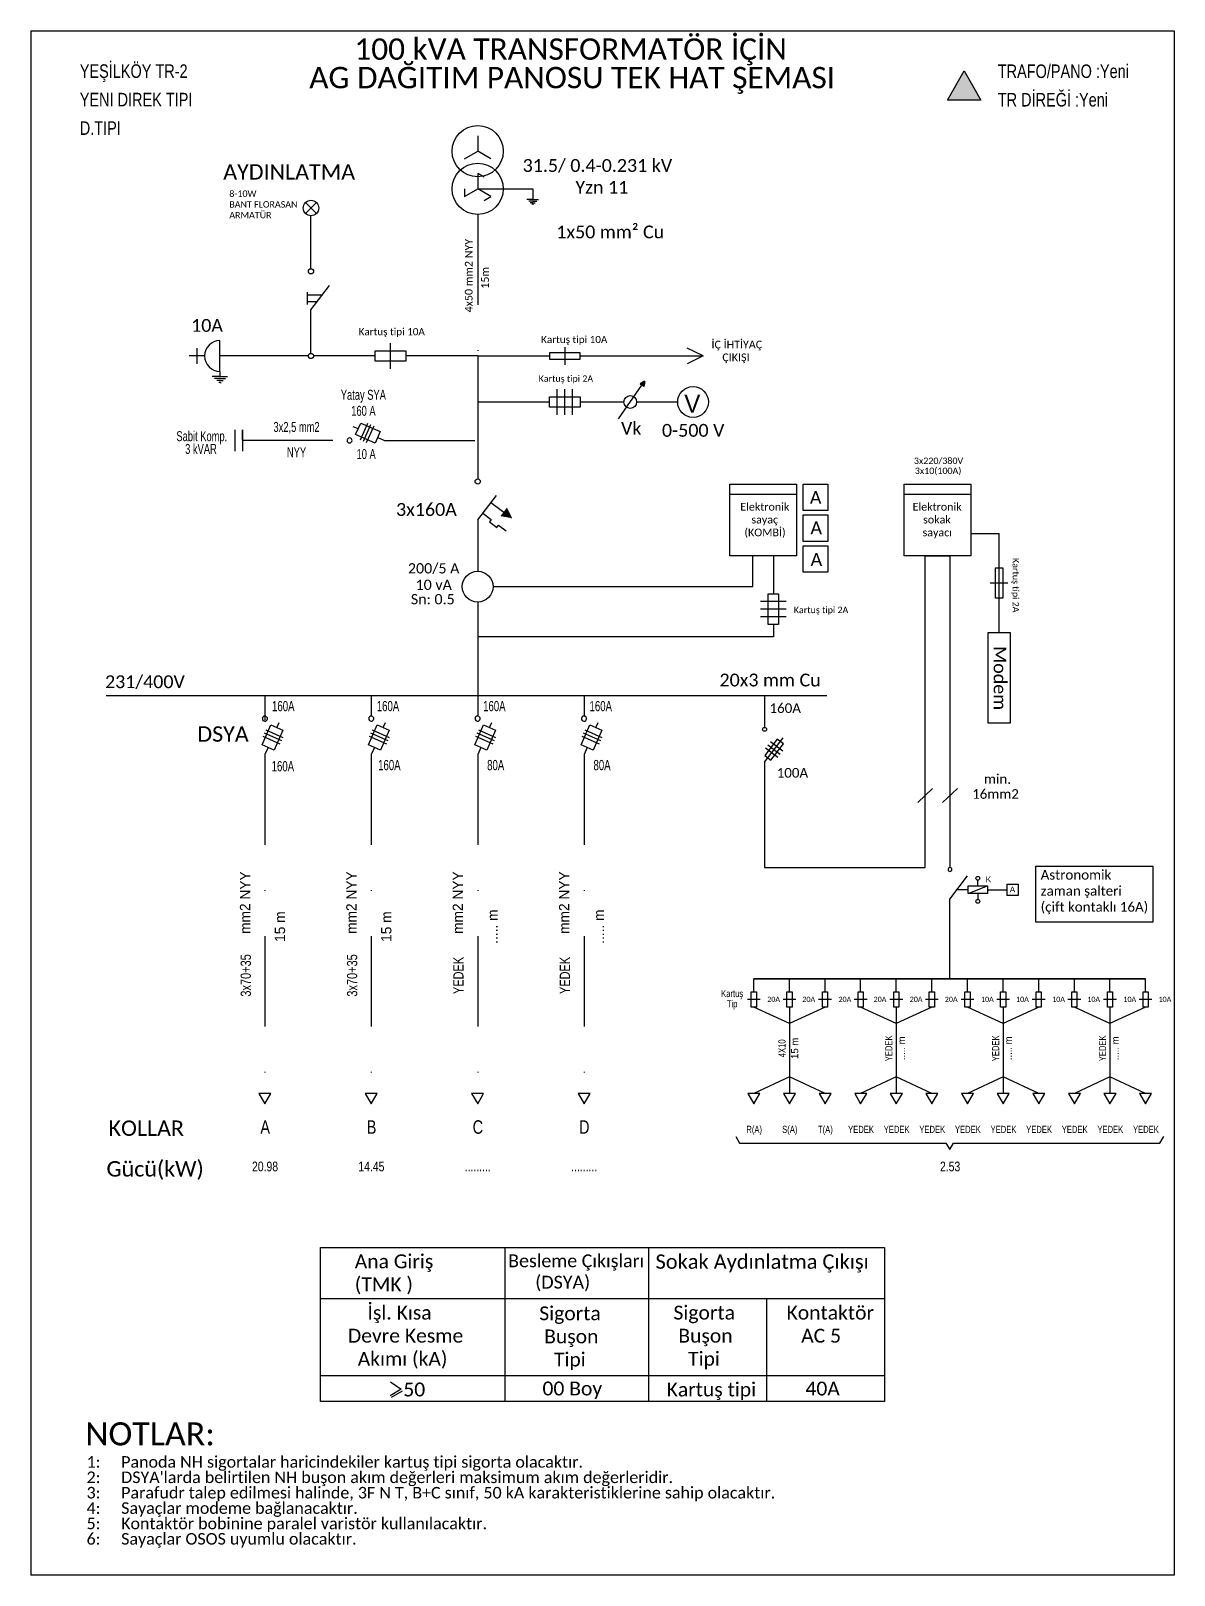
# Model space of a CAD drawing. Header units: millimetres. Extents: x -196 to -36, y 19 to 236.
import ezdxf
from ezdxf.enums import TextEntityAlignment as Align

# ---------------------------------------------------------------- set-up
doc = ezdxf.new("R2010")
doc.units = ezdxf.units.MM
doc.linetypes.add('DASHDOT', pattern=[25.4, 12.7, -6.35, 0, -6.35])
doc.styles.get("Standard").update_dxf_attribs({"font": 'T_ROMANS'})

msp = doc.modelspace()

# ---------------------------------------------------------------- hatches: boundary and pattern name
h = msp.add_hatch(color=5)
h.dxf.hatch_style = 1
h.paths.add_polyline_path([(-65.37, 230.09), (-67.72, 225.97), (-63.01, 225.97)])

# ---------------------------------------------------------------- linework, layer by layer
at = {"lineweight": 25}
for p, q in [((-196.4, 235.68), (-35.89, 235.68)), ((-196.4, 235.68), (-196.4, 18.9)), ((-35.89, 235.68), (-35.89, 18.9)), ((-133.67, 220.95), (-133.67, 218.79)), ((-135.54, 217.71), (-133.67, 218.79)), ((-131.8, 217.71), (-133.67, 218.79)), ((-133.67, 215.66), (-133.67, 213.5)), ((-132.74, 215.12), (-133.67, 215.66)), ((-135.54, 212.42), (-133.67, 213.5)), ((-135.54, 213.5), (-135.54, 212.42)), ((-131.8, 212.42), (-133.67, 213.5)), ((-133.67, 213.5), (-125.94, 213.5)), ((-125.94, 213.5), (-125.94, 211.99)), ((-156.31, 210.05), (-157.83, 211.58)), ((-157.07, 210.81), (-157.83, 210.05)), ((-157.07, 210.81), (-156.31, 211.58)), ((-132.74, 211.88), (-131.8, 212.42)), ((-125.94, 211.99), (-126.75, 211.99)), ((-125.94, 211.78), (-126.51, 211.78)), ((-125.94, 211.56), (-126.28, 211.56)), ((-125.94, 211.35), (-126.05, 211.35)), ((-125.94, 211.99), (-125.13, 211.99)), ((-125.94, 211.99), (-125.13, 211.99)), ((-125.94, 211.78), (-125.36, 211.78)), ((-125.94, 211.56), (-125.59, 211.56)), ((-125.94, 211.35), (-125.82, 211.35)), ((-157.07, 202.28), (-157.07, 209.73)), ((-157.07, 196.52), (-154.45, 199.95)), ((-157.63, 198.99), (-157.63, 197.25)), ((-155.5, 198.58), (-157.63, 198.58)), ((-156.22, 197.64), (-157.63, 197.64)), ((-157.07, 190.4), (-157.07, 196.52)), ((-173.09, 191.12), (-173.09, 188.96)), ((-169.85, 187.88), (-169.85, 192.2)), ((-145.91, 188.24), (-145.91, 191.84)), ((-172.01, 190.04), (-174.17, 190.04)), ((-157.43, 190.04), (-169.85, 190.04)), ((-148.07, 190.04), (-156.71, 190.04)), ((-148.07, 189.32), (-148.07, 190.76)), ((-148.07, 190.76), (-143.75, 190.76)), ((-143.75, 189.32), (-148.07, 189.32)), ((-145.91, 189.32), (-145.91, 190.76)), ((-143.75, 190.76), (-143.75, 189.32)), ((-133.67, 190.04), (-143.75, 190.04)), ((-133.67, 190.04), (-133.67, 183.58)), ((-169.85, 187.17), (-170.93, 187.17)), ((-169.85, 186.88), (-170.62, 186.88)), ((-169.85, 186.59), (-170.31, 186.59)), ((-169.85, 187.88), (-169.85, 187.17)), ((-169.85, 187.17), (-168.77, 187.17)), ((-169.85, 187.17), (-168.77, 187.17)), ((-169.85, 186.88), (-169.08, 186.88)), ((-169.85, 186.59), (-169.39, 186.59)), ((-110.24, 186.49), (-110.87, 186.13)), ((-110.19, 186.46), (-110.32, 185.75)), ((-169.85, 186.3), (-170, 186.3)), ((-169.85, 186.3), (-169.7, 186.3)), ((-123.59, 182.86), (-123.59, 184.3)), ((-123.59, 184.3), (-119.27, 184.3)), ((-122.51, 181.78), (-122.51, 185.38)), ((-121.43, 181.78), (-121.43, 185.38)), ((-121.43, 182.86), (-121.43, 184.3)), ((-120.35, 181.78), (-120.35, 185.38)), ((-119.27, 184.3), (-119.27, 182.86)), ((-113.91, 181.23), (-110.6, 185.94)), ((-110.87, 186.13), (-110.6, 185.94)), ((-110.32, 185.75), (-110.6, 185.94)), ((-133.67, 183.58), (-123.59, 183.58)), ((-119.27, 182.86), (-123.59, 182.86)), ((-119.27, 183.58), (-113.15, 183.58)), ((-111.35, 183.58), (-105.59, 183.58)), ((-98.27, 172.06), (-88.91, 172.06)), ((-98.27, 161.98), (-98.27, 172.06)), ((-88.91, 172.06), (-88.91, 161.98)), ((-73.79, 172.06), (-64.43, 172.06)), ((-73.79, 161.98), (-73.79, 172.06)), ((-64.43, 172.06), (-64.43, 161.98)), ((-133.67, 167.02), (-131.05, 170.46)), ((-131.8, 169.48), (-128.93, 167.3)), ((-98.27, 170.62), (-88.91, 170.62)), ((-73.79, 170.62), (-64.43, 170.62)), ((-132.94, 167.98), (-131.78, 167.09)), ((-131.78, 167.09), (-132.03, 166.76)), ((-130.37, 167.58), (-129.97, 168.09)), ((-128.93, 167.3), (-130.37, 167.58)), ((-129.58, 168.61), (-129.97, 168.09)), ((-128.93, 167.3), (-129.58, 168.61)), ((-132.03, 166.76), (-130.98, 165.96)), ((-130.98, 165.96), (-130.73, 166.29)), ((-130.73, 166.29), (-129.67, 165.48)), ((-88.91, 161.98), (-98.27, 161.98)), ((-95.03, 157.66), (-95.03, 161.98)), ((-92.15, 161.98), (-92.15, 156.66)), ((-64.43, 161.98), (-73.79, 161.98)), ((-92.87, 152.34), (-92.87, 156.66)), ((-92.87, 156.66), (-91.43, 156.66)), ((-91.43, 156.66), (-91.43, 152.34)), ((-90.35, 155.58), (-93.95, 155.58)), ((-90.35, 154.5), (-93.95, 154.5)), ((-91.43, 154.5), (-92.87, 154.5)), ((-90.35, 153.42), (-93.95, 153.42)), ((-91.43, 152.34), (-92.87, 152.34)), ((-92.15, 152.34), (-92.15, 150.59)), ((-92.15, 150.59), (-133.67, 150.59)), ((-163.54, 142.37), (-163.54, 139.49)), ((-163.54, 141.78), (-163.54, 138.9)), ((-148.6, 142.37), (-148.6, 139.49)), ((-133.67, 142.37), (-133.67, 139.49)), ((-118.74, 142.37), (-118.74, 139.49)), ((-93.39, 142.37), (-93.39, 137.9)), ((-163.84, 136.67), (-161.43, 135.59)), ((-163.64, 137.12), (-161.22, 136.04)), ((-163.43, 137.57), (-161.02, 136.49)), ((-161.86, 137.9), (-161.55, 138.6)), ((-148.9, 136.67), (-146.49, 135.59)), ((-148.7, 137.12), (-146.29, 136.04)), ((-148.5, 137.57), (-146.09, 136.49)), ((-146.93, 137.9), (-146.62, 138.6)), ((-133.97, 136.67), (-131.56, 135.59)), ((-133.77, 137.12), (-131.36, 136.04)), ((-133.57, 137.57), (-131.16, 136.49)), ((-132, 137.9), (-131.68, 138.6)), ((-119.04, 136.67), (-116.63, 135.59)), ((-118.84, 137.12), (-116.43, 136.04)), ((-118.63, 137.57), (-116.22, 136.49)), ((-117.06, 137.9), (-116.75, 138.6)), ((-163.1, 135.08), (-163.54, 134.11)), ((-148.17, 135.08), (-148.6, 134.11)), ((-133.24, 135.08), (-133.67, 134.11)), ((-118.3, 135.08), (-118.74, 134.11)), ((-93.39, 133.01), (-90.77, 136.44)), ((-91.6, 136.24), (-93.35, 133.95)), ((-91.54, 133.66), (-93.26, 134.97)), ((-91.19, 134.11), (-92.91, 135.42)), ((-90.84, 134.57), (-92.56, 135.88)), ((-92.49, 133.3), (-90.74, 135.59)), ((-90.74, 135.59), (-91.6, 136.24)), ((-93.35, 133.95), (-92.49, 133.3)), ((-67.4, 113.81), (-64.9, 117.07)), ((-64.8, 115.1), (-66.42, 115.1)), ((-64.8, 115.64), (-62.1, 115.64)), ((-64.8, 114.56), (-64.8, 115.64)), ((-64.8, 114.56), (-62.1, 115.64)), ((-63.45, 115.64), (-63.45, 116.45)), ((-62.1, 115.64), (-62.1, 114.56)), ((-62.1, 115.1), (-59.4, 115.1)), ((-59.4, 115.91), (-57.78, 115.91)), ((-59.4, 115.91), (-59.4, 114.29)), ((-57.78, 115.91), (-57.78, 114.29)), ((-67.4, 102.59, 0.31), (-67.4, 113.81)), ((-62.1, 114.56), (-64.8, 114.56)), ((-63.45, 114.56), (-63.45, 113.75)), ((-57.78, 114.29), (-59.4, 114.29)), ((-94.9, 100.79, 0.31), (-94.9, 102.59, 0.31)), ((-89.9, 102.59, 0.31), (-94.9, 102.59, 0.31)), ((-84.9, 102.59, 0.31), (-89.9, 102.59, 0.31)), ((-89.9, 100.79, 0.31), (-89.9, 102.59, 0.31)), ((-79.9, 102.59, 0.31), (-84.9, 102.59, 0.31)), ((-84.9, 100.79, 0.31), (-84.9, 102.59, 0.31)), ((-74.9, 102.59, 0.31), (-79.9, 102.59, 0.31)), ((-79.9, 100.79, 0.31), (-79.9, 102.59, 0.31)), ((-74.9, 100.79, 0.31), (-74.9, 102.59, 0.31)), ((-69.9, 102.59, 0.31), (-74.9, 102.59, 0.31)), ((-64.9, 102.59, 0.31), (-69.9, 102.59, 0.31)), ((-69.9, 100.79, 0.31), (-69.9, 102.59, 0.31)), ((-59.9, 102.59, 0.31), (-64.9, 102.59, 0.31)), ((-64.9, 100.79, 0.31), (-64.9, 102.59, 0.31)), ((-54.9, 102.59, 0.31), (-59.9, 102.59, 0.31)), ((-59.9, 100.79, 0.31), (-59.9, 102.59, 0.31)), ((-54.9, 100.79, 0.31), (-54.9, 102.59, 0.31)), ((-49.9, 102.59, 0.31), (-54.9, 102.59, 0.31)), ((-44.9, 102.59, 0.31), (-49.9, 102.59, 0.31)), ((-49.9, 100.79, 0.31), (-49.9, 102.59, 0.31)), ((-39.9, 102.59, 0.31), (-44.9, 102.59, 0.31)), ((-44.9, 100.79, 0.31), (-44.9, 102.59, 0.31)), ((-39.9, 100.79, 0.31), (-39.9, 102.59, 0.31)), ((-95.26, 98.63, 0.31), (-95.26, 100.79, 0.31)), ((-95.26, 100.79, 0.31), (-94.54, 100.79, 0.31)), ((-94.54, 100.79, 0.31), (-94.54, 98.63, 0.31)), ((-90.26, 98.63, 0.31), (-90.26, 100.79, 0.31)), ((-90.26, 100.79, 0.31), (-89.54, 100.79, 0.31)), ((-89.54, 100.79, 0.31), (-89.54, 98.63, 0.31)), ((-85.26, 98.63, 0.31), (-85.26, 100.79, 0.31)), ((-85.26, 100.79, 0.31), (-84.54, 100.79, 0.31)), ((-84.54, 100.79, 0.31), (-84.54, 98.63, 0.31)), ((-80.26, 98.63, 0.31), (-80.26, 100.79, 0.31)), ((-80.26, 100.79, 0.31), (-79.54, 100.79, 0.31)), ((-79.54, 100.79, 0.31), (-79.54, 98.63, 0.31)), ((-75.26, 98.63, 0.31), (-75.26, 100.79, 0.31)), ((-75.26, 100.79, 0.31), (-74.54, 100.79, 0.31)), ((-74.54, 100.79, 0.31), (-74.54, 98.63, 0.31)), ((-70.26, 98.63, 0.31), (-70.26, 100.79, 0.31)), ((-70.26, 100.79, 0.31), (-69.54, 100.79, 0.31)), ((-69.54, 100.79, 0.31), (-69.54, 98.63, 0.31)), ((-65.26, 98.63, 0.31), (-65.26, 100.79, 0.31)), ((-65.26, 100.79, 0.31), (-64.54, 100.79, 0.31)), ((-64.54, 100.79, 0.31), (-64.54, 98.63, 0.31)), ((-60.26, 98.63, 0.31), (-60.26, 100.79, 0.31)), ((-60.26, 100.79, 0.31), (-59.54, 100.79, 0.31)), ((-59.54, 100.79, 0.31), (-59.54, 98.63, 0.31)), ((-55.26, 98.63, 0.31), (-55.26, 100.79, 0.31)), ((-55.26, 100.79, 0.31), (-54.54, 100.79, 0.31)), ((-54.54, 100.79, 0.31), (-54.54, 98.63, 0.31)), ((-50.26, 98.63, 0.31), (-50.26, 100.79, 0.31)), ((-50.26, 100.79, 0.31), (-49.54, 100.79, 0.31)), ((-49.54, 100.79, 0.31), (-49.54, 98.63, 0.31)), ((-45.26, 98.63, 0.31), (-45.26, 100.79, 0.31)), ((-45.26, 100.79, 0.31), (-44.54, 100.79, 0.31)), ((-44.54, 100.79, 0.31), (-44.54, 98.63, 0.31)), ((-40.26, 98.63, 0.31), (-40.26, 100.79, 0.31)), ((-40.26, 100.79, 0.31), (-39.54, 100.79, 0.31)), ((-39.54, 100.79, 0.31), (-39.54, 98.63, 0.31)), ((-94, 99.71, 0.31), (-95.8, 99.71, 0.31)), ((-94.54, 99.71, 0.31), (-95.26, 99.71, 0.31)), ((-94.54, 98.63, 0.31), (-95.26, 98.63, 0.31)), ((-89, 99.71, 0.31), (-90.8, 99.71, 0.31)), ((-89.54, 99.71, 0.31), (-90.26, 99.71, 0.31)), ((-89.54, 98.63, 0.31), (-90.26, 98.63, 0.31)), ((-84, 99.71, 0.31), (-85.8, 99.71, 0.31)), ((-84.54, 99.71, 0.31), (-85.26, 99.71, 0.31)), ((-84.54, 98.63, 0.31), (-85.26, 98.63, 0.31)), ((-79, 99.71, 0.31), (-80.8, 99.71, 0.31)), ((-79.54, 99.71, 0.31), (-80.26, 99.71, 0.31)), ((-79.54, 98.63, 0.31), (-80.26, 98.63, 0.31)), ((-74, 99.71, 0.31), (-75.8, 99.71, 0.31)), ((-74.54, 99.71, 0.31), (-75.26, 99.71, 0.31)), ((-74.54, 98.63, 0.31), (-75.26, 98.63, 0.31)), ((-69, 99.71, 0.31), (-70.8, 99.71, 0.31)), ((-69.54, 99.71, 0.31), (-70.26, 99.71, 0.31)), ((-69.54, 98.63, 0.31), (-70.26, 98.63, 0.31)), ((-64, 99.71, 0.31), (-65.8, 99.71, 0.31)), ((-64.54, 99.71, 0.31), (-65.26, 99.71, 0.31)), ((-64.54, 98.63, 0.31), (-65.26, 98.63, 0.31)), ((-59, 99.71, 0.31), (-60.8, 99.71, 0.31)), ((-59.54, 99.71, 0.31), (-60.26, 99.71, 0.31)), ((-59.54, 98.63, 0.31), (-60.26, 98.63, 0.31)), ((-54, 99.71, 0.31), (-55.8, 99.71, 0.31)), ((-54.54, 99.71, 0.31), (-55.26, 99.71, 0.31)), ((-54.54, 98.63, 0.31), (-55.26, 98.63, 0.31)), ((-49, 99.71, 0.31), (-50.8, 99.71, 0.31)), ((-49.54, 99.71, 0.31), (-50.26, 99.71, 0.31)), ((-49.54, 98.63, 0.31), (-50.26, 98.63, 0.31)), ((-44, 99.71, 0.31), (-45.8, 99.71, 0.31)), ((-44.54, 99.71, 0.31), (-45.26, 99.71, 0.31)), ((-44.54, 98.63, 0.31), (-45.26, 98.63, 0.31)), ((-39, 99.71, 0.31), (-40.8, 99.71, 0.31)), ((-39.54, 99.71, 0.31), (-40.26, 99.71, 0.31)), ((-39.54, 98.63, 0.31), (-40.26, 98.63, 0.31)), ((-155.74, 64.89), (-76.54, 64.89)), ((-155.74, 43.29), (-155.74, 64.89)), ((-129.82, 43.29), (-129.82, 64.89)), ((-109.66, 43.29), (-109.66, 64.89)), ((-76.54, 64.89), (-76.54, 43.29)), ((-76.54, 57.69), (-155.74, 57.69)), ((-93.1, 57.69), (-93.1, 43.29)), ((-76.54, 46.89), (-155.74, 46.89)), ((-145.91, 46.02), (-144.42, 44.99)), ((-144.42, 44.99), (-145.97, 44.08)), ((-144.27, 44.73), (-145.81, 43.81)), ((-76.54, 43.29), (-155.74, 43.29)), ((-35.89, 18.9), (-196.4, 18.9))]:
    msp.add_line(p, q, dxfattribs=at)
at = {"linetype": 'DASHDOT', "lineweight": 25}
for p, q in [((-133.67, 209.9), (-133.67, 190.04)), ((-163.54, 134.11), (-163.54, 86.53, -0.81)), ((-148.6, 134.11), (-148.6, 86.53, -0.81)), ((-133.67, 134.11), (-133.67, 86.53, -0.81)), ((-118.74, 134.11), (-118.74, 86.53, -0.81)), ((-89.9, 98.63, 0.31), (-89.9, 86.53, 0.31)), ((-74.9, 98.63, 0.31), (-74.9, 86.53, 0.31)), ((-59.9, 98.63, 0.31), (-59.9, 86.53, 0.31)), ((-44.9, 98.63, 0.31), (-44.9, 86.53, 0.31))]:
    msp.add_line(p, q, dxfattribs=at)
at = {"lineweight": 25, "ltscale": 15}
for p, q in [((-121.43, 191.28), (-121.43, 188.8)), ((-59.22, 158.16), (-61.7, 158.16)), ((-71.89, 127.38), (-69.8, 129.33)), ((-68.41, 127.38), (-66.32, 129.33))]:
    msp.add_line(p, q, dxfattribs=at)
at = {"lineweight": 25, "ltscale": 5}
for p, q in [((-133.67, 183.58), (-133.67, 172.78)), ((-133.67, 167.02), (-133.67, 159.82)), ((-133.67, 155.5), (-133.67, 142.37)), ((-185.81, 142.37), (-84.63, 142.37))]:
    msp.add_line(p, q, dxfattribs=at)
at = {"color": 1, "lineweight": 25}
for p, q in [((-150.46, 179.81), (-151.14, 180.11)), ((-150.14, 178.28), (-149.09, 180.63)), ((-149.7, 178.09), (-148.65, 180.43)), ((-149.26, 177.89), (-148.21, 180.24)), ((-167.78, 179.69), (-167.78, 178.2)), ((-167.78, 178.2), (-167.78, 176.7)), ((-166.71, 178.2), (-166.71, 179.69)), ((-166.71, 179.69), (-166.71, 178.2)), ((-166.71, 178.2), (-166.71, 176.7)), ((-147.71, 178.61), (-146.77, 178.18))]:
    msp.add_line(p, q, dxfattribs=at)
at = {"color": 1, "linetype": 'DASHDOT', "lineweight": 25}
for p, q in [((-166.71, 178.2), (-152.1, 178.2)), ((-146.77, 178.18), (-133.67, 178.18))]:
    msp.add_line(p, q, dxfattribs=at)
for p, q in [((-60.46, 151.21), (-60.46, 165.11)), ((-70.85, 161.98), (-67.36, 161.98))]:
    msp.add_line(p, q)
at = {"color": 5}
msp.add_lwpolyline([(-67.72, 225.97), (-65.37, 230.09), (-63.01, 225.97)], close=True, dxfattribs=at)
at = {"lineweight": 25, "ltscale": 15}
for points in [[(-102.03, 190.04), (-104.24, 191.12)], [(-133.67, 190.04), (-123.47, 190.04)], [(-119.31, 190.04), (-102.03, 190.04)], [(-102.03, 190.04), (-104.24, 188.95)], [(-64.43, 165.11), (-60.46, 165.11)]]:
    msp.add_lwpolyline(points, dxfattribs=at)
for points in [[(-123.55, 190.55), (-119.31, 190.55), (-119.31, 189.53), (-123.55, 189.53)], [(-87.98, 172.05), (-84.52, 172.05), (-84.52, 168.33), (-87.98, 168.33)], [(-87.98, 167.73), (-84.52, 167.73), (-84.52, 164.01), (-87.98, 164.01)], [(-87.98, 163.41), (-84.52, 163.41), (-84.52, 159.69), (-87.98, 159.69)], [(-59.95, 160.28), (-59.95, 156.04), (-60.97, 156.04), (-60.97, 160.28)], [(-58.93, 151.21), (-58.93, 138.48), (-61.99, 138.48), (-61.99, 151.21)]]:
    msp.add_lwpolyline(points, close=True, dxfattribs=at)
at = {"color": 1, "lineweight": 25, "flags": 128}
msp.add_lwpolyline([(-150.82, 179), (-150.09, 180.63), (-147.35, 179.42), (-148.08, 177.79)], close=True, dxfattribs=at)
for points in [[(-131.51, 157.66), (-95.03, 157.66), (-95.03, 161.98)], [(-93.39, 133.01), (-93.39, 118.22), (-70.85, 118.22), (-70.85, 161.98), (-70.85, 161.98), (-70.85, 161.98)], [(-67.36, 161.98), (-67.36, 161.98), (-67.36, 161.98), (-67.36, 118.22)]]:
    msp.add_lwpolyline(points)
at = {"lineweight": 25, "flags": 128}
for points in [[(-162.7, 138.28), (-161.02, 137.53), (-162.26, 134.7), (-163.94, 135.45)], [(-147.77, 138.28), (-146.09, 137.53), (-147.33, 134.7), (-149.01, 135.45)], [(-132.83, 138.28), (-131.16, 137.53), (-132.4, 134.7), (-134.07, 135.45)], [(-117.9, 138.28), (-116.23, 137.53), (-117.47, 134.7), (-119.14, 135.45)]]:
    msp.add_lwpolyline(points, close=True, dxfattribs=at)
at = {"lineweight": 25, "ltscale": 15, "elevation": -0.31}
msp.add_lwpolyline([(-55.3, 118.41), (-38.89, 118.41), (-38.89, 110.55), (-55.3, 110.55)], close=True, dxfattribs=at)
at = {"lineweight": 25}
for points, elevation in [([(-94.9, 102.59), (-39.9, 102.59)], 0.31), ([(-97.43, 80.48), (-96.9, 79.55), (-67.93, 79.55), (-67.4, 78.63), (-66.86, 79.55), (-37.9, 79.55), (-37.36, 80.48)], 0.48)]:
    msp.add_lwpolyline(points, dxfattribs=dict(at, elevation=elevation))
at = {"linetype": 'DASHDOT', "lineweight": 25, "elevation": 0.31}
for points in [[(-84.9, 98.63), (-89.9, 96.32), (-94.9, 98.63)], [(-69.9, 98.63), (-74.9, 96.32), (-79.9, 98.63)], [(-54.9, 98.63), (-59.9, 96.32), (-64.9, 98.63)], [(-39.9, 98.63), (-44.9, 96.32), (-49.9, 98.63)], [(-84.9, 86.53), (-89.9, 88.85), (-94.9, 86.53)], [(-69.9, 86.53), (-74.9, 88.85), (-79.9, 86.53)], [(-54.9, 86.53), (-59.9, 88.85), (-64.9, 86.53)], [(-39.9, 86.53), (-44.9, 88.85), (-49.9, 86.53)]]:
    msp.add_lwpolyline(points, dxfattribs=at)
at = {"lineweight": 25, "flags": 128}
for points, elevation in [([(-163.54, 85.07), (-162.69, 86.53), (-164.38, 86.53)], -0.81), ([(-148.6, 85.07), (-147.76, 86.53), (-149.45, 86.53)], -0.81), ([(-133.67, 85.07), (-132.83, 86.53), (-134.52, 86.53)], -0.81), ([(-118.74, 85.07), (-117.89, 86.53), (-119.58, 86.53)], -0.81), ([(-94.9, 85.07), (-94.05, 86.53), (-95.74, 86.53)], 0.31), ([(-89.9, 85.07), (-89.05, 86.53), (-90.74, 86.53)], 0.31), ([(-84.9, 85.07), (-84.05, 86.53), (-85.74, 86.53)], 0.31), ([(-79.9, 85.07), (-79.05, 86.53), (-80.74, 86.53)], 0.31), ([(-74.9, 85.07), (-74.05, 86.53), (-75.74, 86.53)], 0.31), ([(-69.9, 85.07), (-69.05, 86.53), (-70.74, 86.53)], 0.31), ([(-64.9, 85.07), (-64.05, 86.53), (-65.74, 86.53)], 0.31), ([(-59.9, 85.07), (-59.05, 86.53), (-60.74, 86.53)], 0.31), ([(-54.9, 85.07), (-54.05, 86.53), (-55.74, 86.53)], 0.31), ([(-49.9, 85.07), (-49.05, 86.53), (-50.74, 86.53)], 0.31), ([(-44.9, 85.07), (-44.05, 86.53), (-45.74, 86.53)], 0.31), ([(-39.9, 85.07), (-39.05, 86.53), (-40.74, 86.53)], 0.31)]:
    msp.add_lwpolyline(points, close=True, dxfattribs=dict(at, elevation=elevation))
at = {"color": 7, "lineweight": 25}
for centre, radius in [((-133.67, 218.79), 3.6), ((-133.67, 213.5), 3.6), ((-157.07, 210.81), 1.08), ((-157.07, 201.92), 0.36), ((-157.07, 190.04), 0.36), ((-112.25, 183.58), 0.9), ((-103.43, 183.58), 2.16), ((-133.67, 172.42), 0.36), ((-133.67, 157.66), 2.16), ((-93.39, 137.63), 0.27), ((-63.45, 116.72), 0.27), ((-63.45, 113.48), 0.27)]:
    msp.add_circle(centre, radius, dxfattribs=at)
at = {"lineweight": 25}
for centre, radius, start, end in [((-169.85, 190.04), 2.16, 90, 270), ((-163.54, 139.13), 0.36, 66.5127, 61.6813), ((-148.61, 139.13), 0.36, 66.5127, 61.6813), ((-133.68, 139.13), 0.36, 66.5127, 61.6813), ((-118.74, 139.13), 0.36, 66.5127, 61.6813), ((-67.36, 117.95), 0.27, 90, 84.227)]:
    msp.add_arc(centre, radius, start, end, dxfattribs=at)
at = {"color": 1, "lineweight": 25}
msp.add_arc((-151.65, 178.18), 0.35, 156.5127, 151.6813, dxfattribs=at)
at = {"lineweight": 25}
for points in [[(-110.6, 185.94), (-110.87, 186.13), (-110.18, 186.53)], [(-110.6, 185.94), (-110.32, 185.75), (-110.18, 186.53)], [(-129.97, 168.09), (-130.37, 167.58), (-128.93, 167.3)], [(-129.97, 168.09), (-129.58, 168.61), (-128.93, 167.3)]]:
    msp.add_solid(points, dxfattribs=at)

# ---------------------------------------------------------------- texts
at = {"linetype": 'ByBlock', "width": 0.8}
for s, p in [('YEŞİLKÖY TR-2', (-189.53, 229.08)), ('TRAFO/PANO :Yeni', (-60.65, 229.06)), ('YENI DIREK TIPI', (-189.53, 225.08)), ('TR DİREĞİ :Yeni', (-60.65, 225.06)), ('D.TIPI', (-189.53, 221.08))]:
    msp.add_text(s, height=1.9, dxfattribs=at).set_placement(p)
at = {"color": 1, "linetype": 'ByBlock', "lineweight": 25, "width": 0.7}
for s, height, p in [('Yatay SYA', 1.4, (-149.72, 183.89, -1.4)), ('160 A', 1.4, (-149.71, 181.64, -1.4)), ('3x2,5 mm2', 1.4, (-159.1, 179.38, -2.8)), ('Sabit Komp.', 1.4, (-172.4, 178.08)), (' 3 kVAR', 1.4, (-172.7, 176.29)), ('NYY', 1.4, (-159.1, 175.82, -2.8)), ('10 A', 1.4, (-149.33, 175.57, -1.4)), ('160A', 1.44, (-160.96, 140.17, -1.44)), ('160A', 1.44, (-146.26, 140.17, -1.44)), ('160A', 1.44, (-131.33, 140.17, -1.44)), ('160A', 1.44, (-116.39, 140.17, -1.44)), ('160A', 1.44, (-161.02, 131.73, -1.44)), ('160A', 1.44, (-146.07, 131.89, -1.44)), ('80A', 1.44, (-131.14, 131.89, -1.44)), ('80A', 1.44, (-116.21, 131.89, -1.44))]:
    msp.add_text(s, height=height, dxfattribs=at).set_placement(p, align=Align.CENTER)
at = {"linetype": 'ByBlock', "lineweight": 25}
for s, height, p in [('mm2 NYY', 1.44, (-165.61, 113.3, -11.26)), ('mm2 NYY', 1.44, (-150.68, 113.3, -11.26)), ('mm2 NYY', 1.44, (-135.74, 113.3, -11.26)), ('mm2 NYY', 1.44, (-120.81, 113.3, -11.26)), ('15 m', 1.44, (-160.71, 109.93, -1.44)), ('15 m', 1.44, (-145.78, 109.93, -1.44)), ('..... m', 1.44, (-130.85, 109.93, -1.44)), ('..... m', 1.44, (-115.92, 109.93, -1.44)), ('15 m', 1, (-88.67, 92.85, -1.13)), ('..... m', 1, (-73.67, 92.85, -1.13)), ('..... m', 1, (-58.67, 92.85, -1.13)), ('..... m', 1, (-43.67, 92.85, -1.13))]:
    msp.add_text(s, height=height, rotation=90, dxfattribs=at).set_placement(p, align=Align.CENTER)
at = {"linetype": 'ByBlock', "lineweight": 25, "width": 0.8}
for s, height, p in [('3x70+35', 1.44, (-165.51, 103.08, -1.44)), ('3x70+35', 1.44, (-150.58, 103.08, -1.44)), ('YEDEK', 1.44, (-135.65, 103.08, -1.44)), ('YEDEK', 1.44, (-120.71, 103.08, -1.44)), ('4X10', 1, (-90.45, 92.85, -1.13)), ('YEDEK', 1, (-75.45, 92.85, -1.13)), ('YEDEK', 1, (-60.45, 92.85, -1.13)), ('YEDEK', 1, (-45.45, 92.85, -1.13))]:
    msp.add_text(s, height=height, rotation=90, dxfattribs=at).set_placement(p, align=Align.CENTER)
for s, height, p in [('Kartuş', 1, (-97.94, 100.04, -1.13)), ('Tip', 1, (-97.94, 98.6, -1.13)), ('A', 1.9, (-163.5, 80.85, -2.25)), ('B', 1.9, (-148.57, 80.85, -2.25)), ('C', 1.9, (-133.64, 80.85, -2.25)), ('D', 1.9, (-118.71, 80.85, -2.25)), ('R(A)', 1, (-94.85, 80.97, -1.13)), ('S(A)', 1, (-89.85, 80.97, -1.13)), ('T(A)', 1, (-84.85, 80.97, -1.13)), ('YEDEK', 1, (-79.85, 80.97, -1.13)), ('YEDEK', 1, (-74.85, 80.97, -1.13)), ('YEDEK', 1, (-69.85, 80.97, -1.13)), ('YEDEK', 1, (-64.85, 80.97, -1.13)), ('YEDEK', 1, (-59.85, 80.97, -1.13)), ('YEDEK', 1, (-54.85, 80.97, -1.13)), ('YEDEK', 1, (-49.85, 80.97, -1.13)), ('YEDEK', 1, (-44.85, 80.97, -1.13)), ('YEDEK', 1, (-39.85, 80.97, -1.13)), ('20.98', 1.368, (-163.52, 75.58, -2.25)), ('14.45', 1.368, (-148.59, 75.58, -2.25)), ('2.53', 1.368, (-67.34, 75.58, -1.13)), ('.........', 1.368, (-133.66, 75.58, -2.25)), ('.........', 1.368, (-118.72, 75.58, -2.25))]:
    msp.add_text(s, height=height, dxfattribs=at).set_placement(p, align=Align.CENTER)
at = {"lineweight": 25, "insert": (-157.32, 238.62), "char_height": 3, "width": 90.1318, "attachment_point": 1, "line_spacing_factor": 0.8}
msp.add_mtext('{\\fCalibri|b0|i0|c162|p34;                 \\P      100\\fCalibri|b0|i0|c0|p34; \\fCalibri|b0|i0|c162|p34;kVA TRANSFORMATÖR İÇİN \\PAG DAĞITIM PANOSU TEK HAT ŞEMASI}', dxfattribs=at)
at = {"lineweight": 25, "ltscale": 0.5, "insert": (-169.39, 216.96), "char_height": 2.16, "width": 13.9901, "attachment_point": 1}
msp.add_mtext('{\\fCalibri|b0|i0|c162|p34;AYDINLATMA}', dxfattribs=at)
at = {"color": 1, "lineweight": 25, "attachment_point": 1}
for s, insert, char_height, width in [('{\\fCalibri|b0|i0|c162|p34;31.5/ 0.4-0.231 kV}', (-127.36, 217.68), 1.8, 31.4695), ('{\\fCalibri|b0|i0|c162|p34;1x50 mm² Cu\\P }', (-122.63, 208.35, 1.44), 1.8, 31.4695), ('{\\fCalibri|b0|i0|c162|p34;160A}', (-92.7, 141.28), 1.35, 10.4926), ('{\\fCalibri|b0|i0|c162|p34;100A}', (-91.69, 132.2), 1.35, 10.4926), ('{\\fCalibri|b0|i0|c162|p34;20A}', (-93.01, 100.09, -1.75), 0.72, 1.861), ('{\\fCalibri|b0|i0|c162|p34;20A}', (-88.08, 100.09, -1.59), 0.72, 1.861), ('{\\fCalibri|b0|i0|c162|p34;20A}', (-83.01, 100.09, -1.75), 0.72, 1.861), ('{\\fCalibri|b0|i0|c162|p34;20A}', (-78.08, 100.09, -1.59), 0.72, 1.861), ('{\\fCalibri|b0|i0|c162|p34;20A}', (-73.01, 100.09, -1.75), 0.72, 1.861), ('{\\fCalibri|b0|i0|c162|p34;20A}', (-68.08, 100.09, -1.59), 0.72, 1.861), ('{\\fCalibri|b0|i0|c162|p34;10A}', (-63.01, 100.09, -1.75), 0.72, 1.861), ('{\\fCalibri|b0|i0|c162|p34;10A}', (-58.08, 100.09, -1.59), 0.72, 1.861), ('{\\fCalibri|b0|i0|c162|p34;10A}', (-53.01, 100.09, -1.75), 0.72, 1.861), ('{\\fCalibri|b0|i0|c162|p34;10A}', (-48.08, 100.09, -1.59), 0.72, 1.861), ('{\\fCalibri|b0|i0|c162|p34;10A}', (-43.01, 100.09, -1.75), 0.72, 1.861), ('{\\fCalibri|b0|i0|c162|p34;10A}', (-38.08, 100.09, -1.59), 0.72, 1.861)]:
    msp.add_mtext(s, dxfattribs=dict(at, insert=insert, char_height=char_height, width=width))
at = {"lineweight": 25, "attachment_point": 1}
for s, insert, char_height, width in [('{\\fCalibri|b0|i0|c0|p34;Yzn\\fCalibri|b0|i0|c162|p34; 11}', (-119.95, 214.62), 1.8, 22.8969), ('{\\fCalibri|b0|i0|c162|p34;8-10W\\PBANT FLORASAN ARMATÜR}', (-168.54, 213.27), 0.9, 10.6599), ('{\\fCalibri|b0|i0|c162|p34;10A}', (-173.9, 195.23), 1.8, 13.9901), ('{\\fCalibri|b0|i0|c162|p34;Kartuş tipi 10A}', (-150.38, 193.95), 1, 10.0357), ('{\\fCalibri|b0|i0|c162|p34;Kartuş tipi 10A}', (-124.76, 192.85), 1, 10.0357), ('{\\fCalibri|b0|i0|c162|p34;İÇ İHTİYAÇ\\P    ÇIKIŞI}', (-100.84, 192.19), 1.08, 7.9939), ('{\\fCalibri|b0|i0|c162|p34;Kartuş tipi 2A}', (-125.11, 187.31), 0.9, 8.0975), ('V', (-104.66, 184.6), 2.52, 0.6801), ('{\\fCalibri|b0|i0|c162|p34;Vk}', (-113.54, 180.78), 1.8, 13.9901), ('{\\fCalibri|b0|i0|c162|p34;0-500 V}', (-107.8, 180.5), 1.8, 13.9901), ('{\\fCalibri|b0|i0|c162|p34;3x220/380V}', (-72.43, 175.77), 0.9, 8.0975), ('{\\fCalibri|b0|i0|c162|p34;3x10(100A)}', (-72.3, 174.37), 0.9, 8.0975), ('{\\fCalibri|b0|i0|c162|p34;3x160A}', (-145.13, 169.39), 1.8, 13.9901), ('\\pi-1.3192;{\\fCalibri|b0|i0|c162|p34;Elektronik \\P\\pi0.24143;sayaç\\P\\pi-0.74178;(KOMBİ)}', (-95.48, 169.41), 1.08, 4.1457), ('{\\fCalibri|b0|i0|c162|p34;A}', (-87.03, 171.09), 1.8, 13.9901), ('\\pi-1.3192;{\\fCalibri|b0|i0|c162|p34;Elektronik \\P\\pi0.16043;sokak \\P\\pi0.081923;sayacı}', (-71.29, 169.41), 1.08, 4.1457), ('{\\fCalibri|b0|i0|c162|p34;A}', (-86.95, 166.82), 1.8, 13.9901), ('{\\fCalibri|b0|i0|c162|p34;200/5 A}', (-143.46, 160.95), 1.44, 13.9901), ('{\\fCalibri|b0|i0|c162|p34;A}', (-86.93, 162.38), 1.8, 13.9901), ('{\\fCalibri|b0|i0|c162|p34;10 vA}', (-142.39, 158.64), 1.44, 13.9901), ('{\\fCalibri|b0|i0|c162|p34;Sn: 0.5}', (-143.05, 156.62), 1.44, 13.9901), ('{\\fCalibri|b0|i0|c162|p34;Kartuş tipi 2A}', (-89.29, 154.84), 0.9, 8.0975), ('{\\fCalibri|b0|i0|c162|p34;231/400V}', (-185.99, 145.21), 1.8, 13.9901), ('{\\fCalibri|b0|i0|c162|p34;20x3 mm Cu}', (-99.72, 145.45), 1.8, 18.5381), ('{\\fCalibri|b0|i0|c162|p34;DSYA}', (-173.02, 138.05), 2.16, 13.9901), ('\\pi-4.05,l5.4,t5.4;{\\fCalibri|b0|i0|c162|p34;min.}', (-63.93, 131.33), 1.35, 5.9589), ('\\pi-4.05,l5.4,t5.4;{\\fCalibri|b0|i0|c162|p34;16mm2}', (-65.6, 129.23), 1.35, 10.4926), ('{\\fCalibri|b0|i0|c162|p34;Astronomik zaman şalteri \\P(çift kontaklı 16A)}', (-54.63, 117.88, -0.31), 1.35, 15.5214), ('{\\f@Arial Unicode MS|b0|i0|c162|p34;K}', (-62.34, 116.98), 0.81, 5.2463), ('{\\f@Arial Unicode MS|b0|i0|c162|p34;A}', (-58.97, 115.56), 0.81, 5.2463), ('{\\fCalibri|b0|i0|c162|p34;KOLLAR}', (-185.49, 82.72), 2.16, 13.9901), ('{\\fCalibri|b0|i0|c162|p34;Gücü(kW)}', (-185.78, 77.01), 2.16, 14.53), ('{\\fCalibri|b0|i0|c162|p34; Ana Giriş\\P (TMK )}', (-151.61, 63.92), 1.944, 18.0561), ('{\\fCalibri|b0|i0|c162|p34;Besleme Çıkışları\\P      (DSYA)}', (-129.39, 63.92), 1.8, 27.3251), ('{\\fCalibri|b0|i0|c162|p34;Sokak Aydınlatma Çıkışı}', (-108.7, 63.92), 2.016, 31.9043), ('{\\fCalibri|b0|i0|c162|p34;    İşl. Kısa\\PDevre Kesme\\P  Akımı (kA)}', (-151.88, 56.72), 1.944, 27.28), ('{\\fCalibri|b0|i0|c162|p34;  Sigorta\\P   Buşon\\P     Tipi}', (-126.39, 56.62), 1.944, 27.28), ('{\\fCalibri|b0|i0|c162|p34;  Sigorta\\P   Buşon\\P     Tipi}', (-107.55, 56.72), 1.944, 27.28), ('{\\fCalibri|b0|i0|c162|p34; Kontaktör\\P    AC 5}', (-90.99, 56.72), 1.944, 27.28), ('{\\fCalibri|b0|i0|c162|p34;50}', (-144.11, 45.93), 1.944, 27.28), ('\\pt11.664;{\\fCalibri|b0|i0|c162|p34;  00 Boy}', (-125.94, 46.07), 1.944, 27.28), ('{\\fCalibri|b0|i0|c162|p34;Kartuş tipi}', (-107.14, 45.93), 1.944, 27.28), ('{\\fCalibri|b0|i0|c162|p34;   40A}', (-89.71, 46.06), 1.944, 27.28), ('{\\fCalibri|b0|i0|c162|p34;NOTLAR:}', (-188.76, 40.35), 3.24, 20.9851), ('\\pi-4.86,l6.48,t6.48;{\\fCalibri|b0|i0|c162|p34;1:^IPanoda NH sigortalar haricindekiler kartuş tipi sigorta olacaktır.}', (-190.2, 35.6), 1.62, 111.2932), ("\\pi-4.86,l6.48,t6.48;{\\fCalibri|b0|i0|c162|p34;2:^IDSYA'larda belirtilen NH buşon akım değerleri maksimum akım değerleridir.}", (-190.2, 33.44), 1.62, 111.2932), ('\\pi-4.86,l6.48,t6.48;{\\fCalibri|b0|i0|c162|p34;3:^IParafudr talep edilmesi halinde, 3F N T, B+C sınıf, 50 kA karakteristiklerine sahip olacaktır.}', (-190.2, 31.28), 1.62, 111.2932), ('\\pi-4.86,l6.48,t6.48;{\\fCalibri|b0|i0|c162|p34;4:^ISayaçlar modeme bağlanacaktır.}', (-190.2, 29.12), 1.62, 111.2932), ('\\pi-4.86,l6.48,t6.48;{\\fCalibri|b0|i0|c162|p34;5:^IKontaktör bobinine paralel varistör kullanılacaktır.}', (-190.2, 26.96), 1.62, 111.2932), ('\\pi-4.86,l6.48,t6.48;{\\fCalibri|b0|i0|c162|p34;6:^ISayaçlar OSOS uyumlu olacaktır.}', (-190.2, 24.8), 1.62, 111.2932)]:
    msp.add_mtext(s, dxfattribs=dict(at, insert=insert, char_height=char_height, width=width))
for s, insert, char_height, width, rotation in [('{\\fCalibri|b0|i0|c162|p34;4x50 mm2 NYY }', (-135.47, 196.16), 1.08, 15.9211, 90), ('{\\fCalibri|b0|i0|c162|p34;15m}', (-133.18, 199.48), 1.08, 4.1565, 90), ('{\\fCalibri|b0|i0|c162|p34;Kartuş tipi 2A}', (-57.67, 161.68), 0.9, 8.0975, 270), ('{\\fCalibri|b0|i0|c162|p34;Modem}', (-59.43, 149.31), 1.8, 16.1949, 270)]:
    msp.add_mtext(s, dxfattribs=dict(at, insert=insert, char_height=char_height, width=width, rotation=rotation))

doc.saveas('drawing.dxf')
